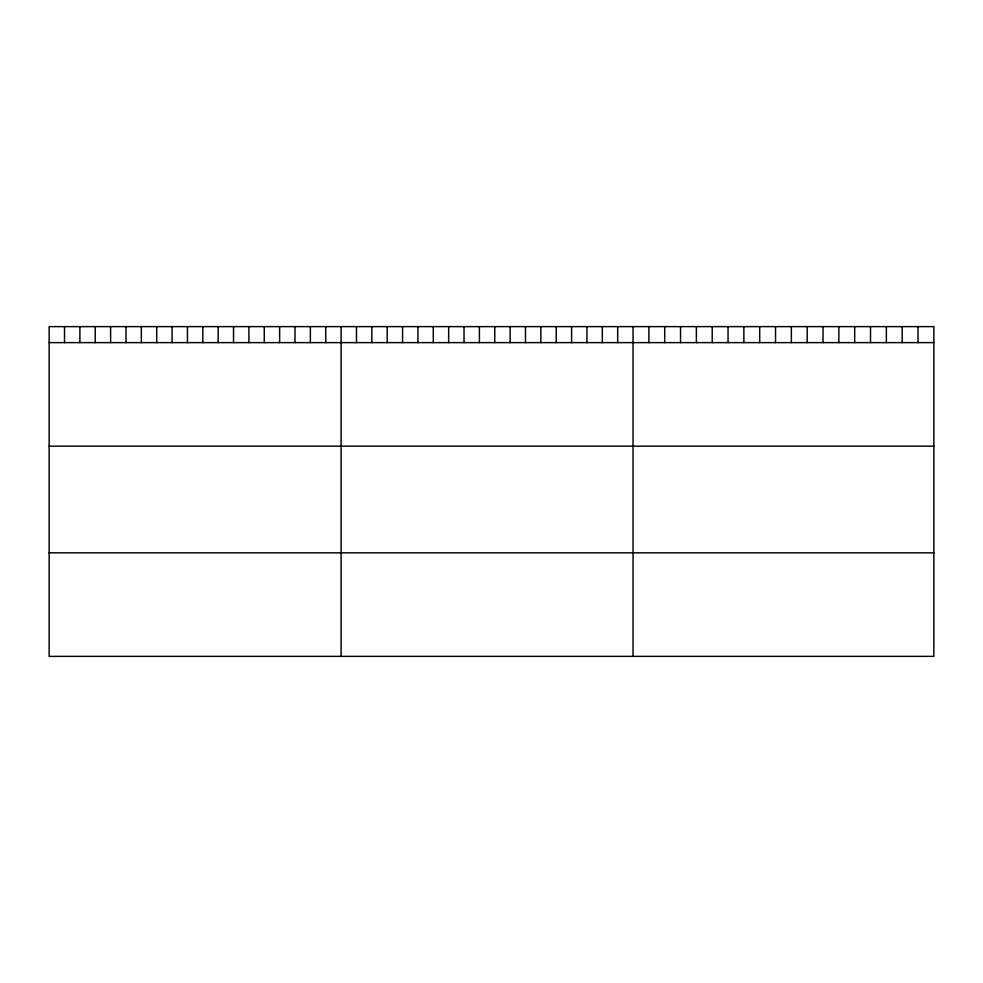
<?xml version="1.0" encoding="UTF-8"?>
<svg xmlns="http://www.w3.org/2000/svg" width="983" height="983" viewBox="0 0 983 983"><rect width="100%" height="100%" fill="white"/><g stroke="black" fill="none" stroke-linecap="round" stroke-linejoin="round"><path stroke-width="1.47" d="M933.85 342.625L933.85 656.374L49.15 656.374L49.15 326.626L933.85 326.626L933.85 342.625L49.15 342.625M49.15 446.159L933.85 446.159M49.15 552.839L933.85 552.839M918.024 326.626L918.024 342.625M902.185 326.626L902.185 342.625M886.359 326.626L886.359 342.625M870.52 326.626L870.52 342.625M854.694 326.626L854.694 342.625M838.855 326.626L838.855 342.625M823.029 326.626L823.029 342.625M807.203 326.626L807.203 342.625M791.364 326.626L791.364 342.625M775.538 326.626L775.538 342.625M759.699 326.626L759.699 342.625M743.873 326.626L743.873 342.625M728.047 326.626L728.047 342.625M712.208 326.626L712.208 342.625M696.382 326.626L696.382 342.625M680.543 326.626L680.543 342.625M664.717 326.626L664.717 342.625M648.878 326.626L648.878 342.625M633.052 326.626L633.052 656.374M617.68 326.626L617.68 342.625M602.321 326.626L602.321 342.625M586.949 326.626L586.949 342.625M571.59 326.626L571.59 342.625M556.218 326.626L556.218 342.625M540.859 326.626L540.859 342.625M525.487 326.626L525.487 342.625M510.128 326.626L510.128 342.625M494.756 326.626L494.756 342.625M479.397 326.626L479.397 342.625M464.025 326.626L464.025 342.625M448.666 326.626L448.666 342.625M433.294 326.626L433.294 342.625M417.935 326.626L417.935 342.625M402.563 326.626L402.563 342.625M387.204 326.626L387.204 342.625M371.832 326.626L371.832 342.625M356.473 326.626L356.473 342.625M341.101 326.626L341.101 656.374M325.729 326.626L325.729 342.625M310.37 326.626L310.37 342.625M294.998 326.626L294.998 342.625M279.639 326.626L279.639 342.625M264.267 326.626L264.267 342.625M248.908 326.626L248.908 342.625M233.536 326.626L233.536 342.625M218.177 326.626L218.177 342.625M202.805 326.626L202.805 342.625M187.446 326.626L187.446 342.625M172.074 326.626L172.074 342.625M156.715 326.626L156.715 342.625M141.343 326.626L141.343 342.625M125.984 326.626L125.984 342.625M110.612 326.626L110.612 342.625M95.253 326.626L95.253 342.625M79.881 326.626L79.881 342.625M64.522 326.626L64.522 342.625"/></g></svg>
